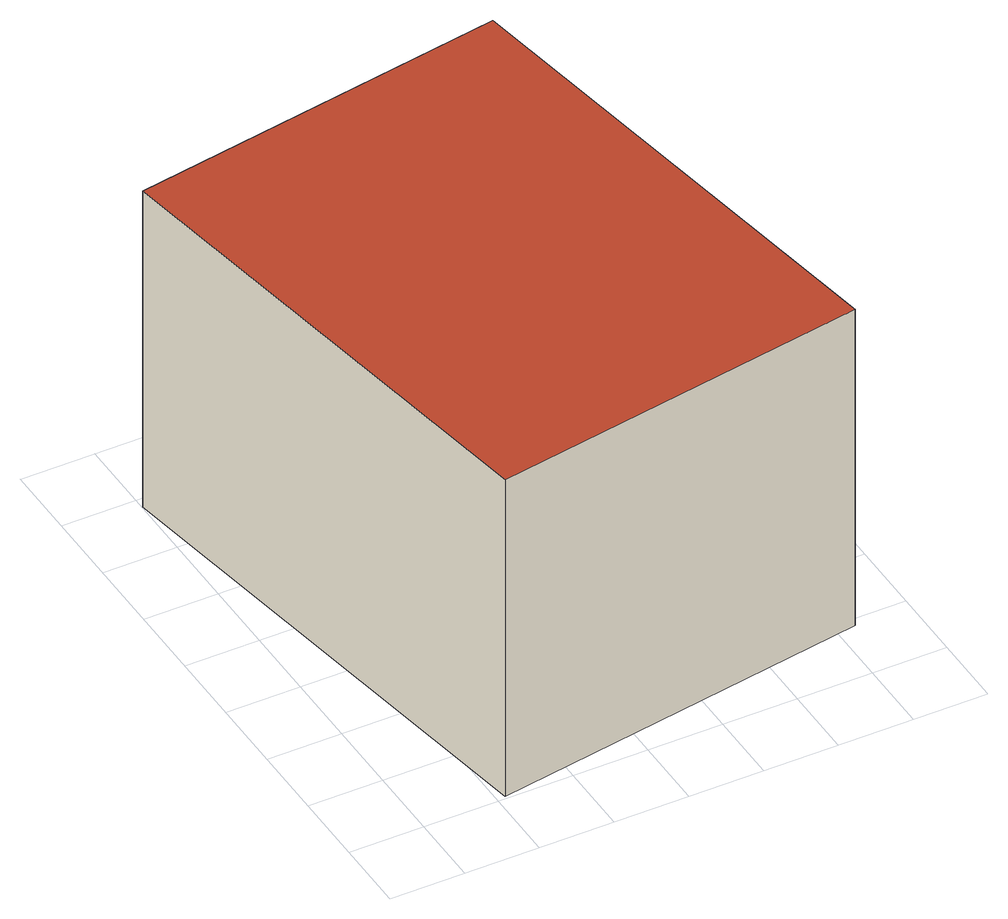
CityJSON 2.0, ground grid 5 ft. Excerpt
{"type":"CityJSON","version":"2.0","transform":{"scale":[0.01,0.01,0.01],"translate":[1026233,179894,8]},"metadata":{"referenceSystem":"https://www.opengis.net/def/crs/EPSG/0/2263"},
"CityObjects":{
"building1":{"type":"Building","attributes":{"name":"Bldg_4210001507","BIN":"4292552"},"geometry":[{"type":"MultiSurface","lod":"2","boundaries":[[[0,1,2,3]],[[4,5,6,7]],[[4,7,3,2]],[[5,4,2,1]],[[6,5,1,0]],[[7,6,0,3]]],"semantics":{"surfaces":[{"type":"GroundSurface"},{"type":"RoofSurface","BIN":"4292552"},{"type":"WallSurface"}],"values":[0,1,2,2,2,2]}}]}
},
"vertices":[
[557,22,37],[5,3425,37],[2576,3842,37],[3128,439,37],[2576,3842,2409],[5,3425,2409],[557,22,2409],[3128,439,2409]
]}
